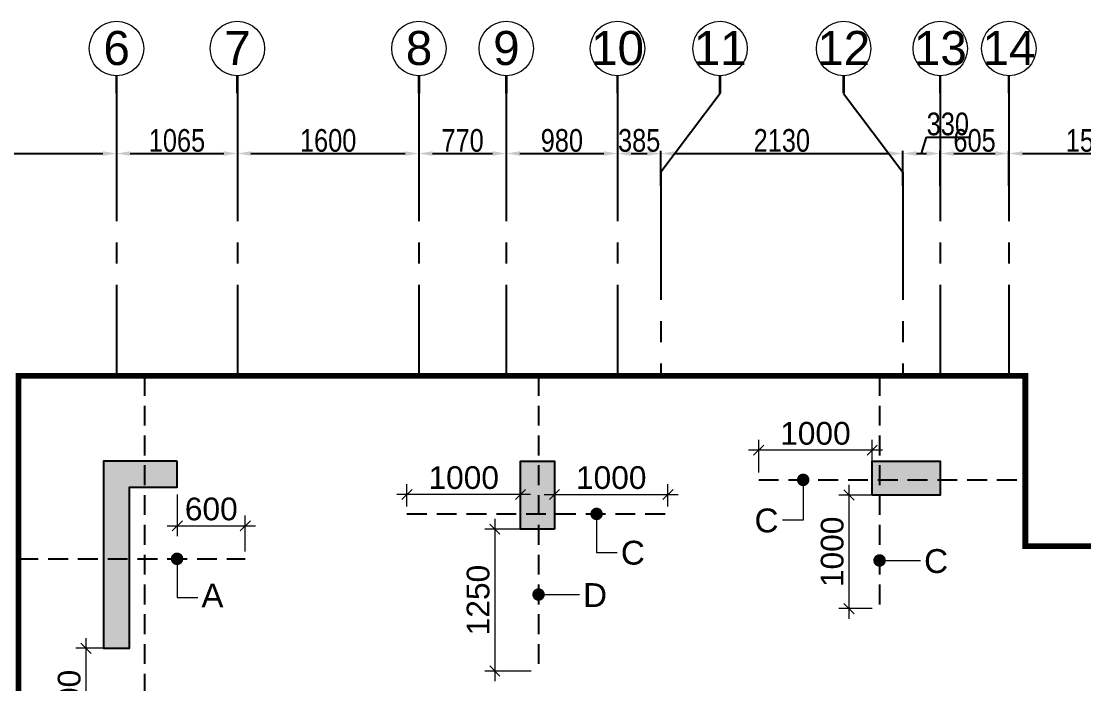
# Model space of a CAD drawing. Header units: millimetres. Extents: x 1123469 to 1752051, y -126924 to 196924.
# Drawn here: x 1473829 to 1483194, y 156202 to 162039 of the extents above; entities that cross this region are included whole.
import ezdxf
from ezdxf.enums import TextEntityAlignment as Align

# ---------------------------------------------------------------- set-up
doc = ezdxf.new("R2010")
doc.units = ezdxf.units.MM
doc.header["$LTSCALE"] = 500
doc.header["$MEASUREMENT"] = 0
doc.header["$PDMODE"] = 34
for name, pattern in [('CONTINOUS', [0]), ('HIDDEN', [0.375, 0.25, -0.125]), ('Site$0$CENTER2', [1.125, 0.75, -0.125, 0.125, -0.125])]:
    doc.linetypes.add(name, pattern=pattern)
doc.layers.get('Defpoints').update_dxf_attribs({"lineweight": 0})
for name, color, linetype, lineweight in [('ARWO', 1, 'Continuous', 18), ('CUT OUT', 1, 'Continuous', 13), ('FOOTING', 1, 'Continuous', 15), ('GRID NO.', 7, 'Continuous', 20), ('TOWER COL HATCH', 253, 'Continuous', 20)]:
    doc.layers.add(name, color=color, linetype=linetype, lineweight=lineweight)
for name, color, linetype in [('COL. DIM', 3, 'Continuous'), ('GRID', 7, 'Continuous'), ('GRID DIM', 7, 'Continuous'), ('reinf.', 4, 'Continuous'), ('TEXT 1', 1, 'Continuous'), ('TOWER AREA COLUMN.', 6, 'Continuous')]:
    doc.layers.add(name, color=color, linetype=linetype)
doc.styles.add('3mm', font='arial.ttf')
doc.styles.add('D50', font='arial.ttf', dxfattribs={"width": 0.8})
doc.dimstyles.new('INNER DIM', dxfattribs={"dimtxt": 200, "dimasz": 120, "dimexe": 25, "dimexo": 25, "dimgap": 12, "dimtad": 1, "dimdec": 0, "dimrnd": 5, "dimzin": 0, "dimdsep": 46, "dimtxsty": 'D50', "dimcen": 0.09, "dimdle": 25, "dimclrt": 6, "dimadec": 0, "dimazin": 0, "dimtfac": 1, "dimtdec": 0, "dimtofl": 0, "dimtmove": 1, "dimatfit": 3, "dimfxl": 75, "dimtolj": 1, "dimtzin": 0, "dimarcsym": 0})
doc.dimstyles.new('PARAMVEER', dxfattribs={"dimtxt": 200, "dimasz": 100, "dimexe": 0, "dimexo": 25, "dimgap": 10, "dimtad": 1, "dimdec": 0, "dimrnd": 5, "dimzin": 0, "dimdsep": 46, "dimtxsty": '3mm', "dimblk": 'OBLIQUE', "dimcen": 0.09, "dimdle": 75, "dimclrd": 1, "dimclre": 1, "dimclrt": 3, "dimadec": 0, "dimazin": 0, "dimtfac": 1, "dimtdec": 0, "dimtmove": 1, "dimatfit": 3, "dimfxl": 100, "dimtolj": 1, "dimtzin": 0, "dimlwd": 18, "dimlwe": 5, "dimarcsym": 0})
doc.dimstyles.new('PARAMVEER BEAM', dxfattribs={"dimtxt": 200, "dimasz": 100, "dimexe": 0, "dimexo": 0, "dimgap": 10, "dimtad": 1, "dimdec": 0, "dimzin": 0, "dimdsep": 46, "dimtxsty": '3mm', "dimblk": 'ARCHTICK', "dimcen": 0.09, "dimdle": 75, "dimclrd": 1, "dimclre": 1, "dimclrt": 3, "dimadec": 0, "dimazin": 0, "dimtfac": 1, "dimtdec": 0, "dimtmove": 1, "dimatfit": 3, "dimfxl": 100, "dimtolj": 1, "dimtzin": 0, "dimlwd": 18, "dimlwe": 5, "dimarcsym": 0})

# ---------------------------------------------------------------- blocks, each defined once
blk = doc.blocks.new('3tgra')
at = {"layer": 'TOWER COL HATCH'}
h = blk.add_hatch(color=253, dxfattribs=at)
h.dxf.hatch_style = 1
h.paths.add_polyline_path([(1377380.6, 95141.6), (1376730.6, 95141.6), (1376730.6, 93491.6), (1376960.6, 93491.6), (1376960.6, 94911.6), (1377380.6, 94911.6)])
h = blk.add_hatch(color=253, dxfattribs=at)
h.dxf.hatch_style = 1
h.paths.add_polyline_path([(1380705.6, 94541.6), (1380405.6, 94541.6), (1380405.6, 95141.6), (1380705.6, 95141.6)])
h = blk.add_hatch(color=253, dxfattribs=at)
h.dxf.hatch_style = 1
h.paths.add_polyline_path([(1383505.6, 94841.6), (1383505.6, 95141.6), (1384105.6, 95141.6), (1384105.6, 94841.6)])
at = {"layer": 'TOWER AREA COLUMN.', "color": 4}
blk.add_lwpolyline([(1377380.6, 95141.6), (1376730.6, 95141.6), (1376730.6, 93491.6), (1376960.6, 93491.6), (1376960.6, 94911.6), (1377380.6, 94911.6), (1377380.6, 95141.6)], dxfattribs=at)
for points in [[(1380705.6, 94541.6), (1380405.6, 94541.6), (1380405.6, 95141.6), (1380705.6, 95141.6)], [(1383505.6, 94841.6), (1383505.6, 95141.6), (1384105.6, 95141.6), (1384105.6, 94841.6)]]:
    blk.add_lwpolyline(points, close=True, dxfattribs=at)
blk = doc.blocks.new('_Oblique')
at = {"color": 0, "linetype": 'ByBlock', "lineweight": -2}
blk.add_line((-0.5, -0.5), (0.5, 0.5), dxfattribs=at)
blk = doc.blocks.new('*D157')
at = {"layer": 'COL. DIM', "color": 1, "linetype": 'CONTINOUS', "lineweight": 5, "ltscale": 10, "transparency": 16777216}
for p, q in [((1475204.2, 157869.1), (1475204.2, 157503.4)), ((1475804.2, 157367.5), (1475804.2, 157683.4))]:
    blk.add_line(p, q, dxfattribs=at)
at = {"layer": 'COL. DIM', "color": 1, "lineweight": 18, "ltscale": 10, "transparency": 16777216}
blk.add_line((1475114.2, 157593.4), (1475894.2, 157593.4), dxfattribs=at)
at = {"layer": 'Defpoints', "color": 0, "ltscale": 10, "transparency": 16777216}
for p in [(1475204.2, 157934.1), (1475804.2, 157593.4), (1475804.2, 157302.5)]:
    blk.add_point(p, dxfattribs=at)
at = {"layer": 'COL. DIM', "color": 1, "lineweight": 18, "ltscale": 10, "transparency": 16777216, "xscale": 90, "yscale": 90, "zscale": 90, "rotation": 180}
blk.add_blockref('_Oblique', (1475204.2, 157593.4), dxfattribs=at)
at = {"layer": 'COL. DIM', "color": 1, "lineweight": 18, "ltscale": 10, "transparency": 16777216, "xscale": 90, "yscale": 90, "zscale": 90}
blk.add_blockref('_Oblique', (1475804.2, 157593.4), dxfattribs=at)
at = {"layer": 'COL. DIM', "color": 3, "ltscale": 10, "transparency": 16777216, "insert": (1475504.2, 157740.5), "char_height": 200, "attachment_point": 5, "style": '3mm'}
blk.add_mtext('\\A1;600', dxfattribs=at)
blk = doc.blocks.new('*D158')
at = {"layer": 'COL. DIM', "color": 1, "lineweight": 18, "ltscale": 10, "transparency": 16777216}
blk.add_line((1474399.6, 156604.1), (1474399.6, 155424.1), dxfattribs=at)
at = {"layer": 'COL. DIM', "color": 1, "linetype": 'CONTINOUS', "lineweight": 5, "ltscale": 10, "transparency": 16777216}
for p, q in [((1474719.2, 156514.1), (1474309.6, 156514.1)), ((1474849.7, 155514.1), (1474309.6, 155514.1))]:
    blk.add_line(p, q, dxfattribs=at)
at = {"layer": 'Defpoints', "color": 0, "ltscale": 10, "transparency": 16777216}
for p in [(1474784.2, 156514.1), (1474399.6, 155514.1), (1474914.7, 155514.1)]:
    blk.add_point(p, dxfattribs=at)
at = {"layer": 'COL. DIM', "color": 1, "lineweight": 18, "ltscale": 10, "transparency": 16777216, "xscale": 90, "yscale": 90, "zscale": 90}
for p, rotation in [((1474399.6, 156514.1), 90), ((1474399.6, 155514.1), 270)]:
    blk.add_blockref('_Oblique', p, dxfattribs=dict(at, rotation=rotation))
at = {"layer": 'COL. DIM', "color": 3, "ltscale": 10, "transparency": 16777216, "insert": (1474252.5, 156014.1), "char_height": 200, "attachment_point": 5, "rotation": 90, "style": '3mm'}
blk.add_mtext('\\A1;1000', dxfattribs=at)
blk = doc.blocks.new('_ArchTick')
at = {"color": 0, "linetype": 'ByBlock', "const_width": 0.15}
blk.add_lwpolyline([(-0.5, -0.5), (0.5, 0.5)], dxfattribs=at)
blk = doc.blocks.new('*D148')
at = {"layer": 'COL. DIM', "color": 1, "linetype": 'CONTINOUS', "lineweight": 5, "ltscale": 10, "transparency": 16777216}
for p, q in [((1478529.2, 157763.2), (1478529.2, 157959.8)), ((1479529.2, 157763.2), (1479529.2, 157959.8))]:
    blk.add_line(p, q, dxfattribs=at)
at = {"layer": 'COL. DIM', "color": 1, "lineweight": 18, "ltscale": 10, "transparency": 16777216}
blk.add_line((1478439.2, 157869.8), (1479619.2, 157869.8), dxfattribs=at)
at = {"layer": 'Defpoints', "color": 0, "ltscale": 10, "transparency": 16777216}
for p in [(1479529.2, 157869.8), (1478529.2, 157698.2), (1479529.2, 157698.2)]:
    blk.add_point(p, dxfattribs=at)
at = {"layer": 'COL. DIM', "color": 1, "lineweight": 18, "ltscale": 10, "transparency": 16777216, "xscale": 90, "yscale": 90, "zscale": 90, "rotation": 180}
blk.add_blockref('_Oblique', (1478529.2, 157869.8), dxfattribs=at)
at = {"layer": 'COL. DIM', "color": 1, "lineweight": 18, "ltscale": 10, "transparency": 16777216, "xscale": 90, "yscale": 90, "zscale": 90}
blk.add_blockref('_Oblique', (1479529.2, 157869.8), dxfattribs=at)
at = {"layer": 'COL. DIM', "color": 3, "ltscale": 10, "transparency": 16777216, "insert": (1479029.2, 158016.9), "char_height": 200, "attachment_point": 5, "style": '3mm'}
blk.add_mtext('\\A1;1000', dxfattribs=at)
blk = doc.blocks.new('*D149')
at = {"layer": 'COL. DIM', "color": 1, "lineweight": 18, "ltscale": 10, "transparency": 16777216}
blk.add_line((1478003.9, 157654.1), (1478003.9, 156224.1), dxfattribs=at)
at = {"layer": 'COL. DIM', "color": 1, "linetype": 'CONTINOUS', "lineweight": 5, "ltscale": 10, "transparency": 16777216}
for p, q in [((1478323.6, 157564.1), (1477913.9, 157564.1)), ((1478323.6, 156314.1), (1477913.9, 156314.1))]:
    blk.add_line(p, q, dxfattribs=at)
at = {"layer": 'Defpoints', "color": 0, "ltscale": 10, "transparency": 16777216}
for p in [(1478388.6, 157564.1), (1478003.9, 156314.1), (1478388.6, 156314.1)]:
    blk.add_point(p, dxfattribs=at)
at = {"layer": 'COL. DIM', "color": 1, "lineweight": 18, "ltscale": 10, "transparency": 16777216, "xscale": 90, "yscale": 90, "zscale": 90}
for p, rotation in [((1478003.9, 157564.1), 90), ((1478003.9, 156314.1), 270)]:
    blk.add_blockref('_Oblique', p, dxfattribs=dict(at, rotation=rotation))
at = {"layer": 'COL. DIM', "color": 3, "ltscale": 10, "transparency": 16777216, "insert": (1477856.8, 156939.1), "char_height": 200, "attachment_point": 5, "rotation": 90, "style": '3mm'}
blk.add_mtext('\\A1;1250', dxfattribs=at)
blk = doc.blocks.new('*D150')
at = {"layer": 'COL. DIM', "color": 1, "linetype": 'CONTINOUS', "lineweight": 5, "ltscale": 10, "transparency": 16777216}
for p, q in [((1477229.2, 157763.2), (1477229.2, 157959.8)), ((1478229.2, 157763.2), (1478229.2, 157959.8))]:
    blk.add_line(p, q, dxfattribs=at)
at = {"layer": 'COL. DIM', "color": 1, "lineweight": 18, "ltscale": 10, "transparency": 16777216}
blk.add_line((1478319.2, 157869.8), (1477139.2, 157869.8), dxfattribs=at)
at = {"layer": 'Defpoints', "color": 0, "ltscale": 10, "transparency": 16777216}
for p in [(1477229.2, 157869.8), (1477229.2, 157698.2), (1478229.2, 157698.2)]:
    blk.add_point(p, dxfattribs=at)
at = {"layer": 'COL. DIM', "color": 1, "lineweight": 18, "ltscale": 10, "transparency": 16777216, "xscale": 90, "yscale": 90, "zscale": 90, "rotation": 180}
blk.add_blockref('_Oblique', (1477229.2, 157869.8), dxfattribs=at)
at = {"layer": 'COL. DIM', "color": 1, "lineweight": 18, "ltscale": 10, "transparency": 16777216, "xscale": 90, "yscale": 90, "zscale": 90}
blk.add_blockref('_Oblique', (1478229.2, 157869.8), dxfattribs=at)
at = {"layer": 'COL. DIM', "color": 3, "ltscale": 10, "transparency": 16777216, "insert": (1477729.2, 158016.9), "char_height": 200, "attachment_point": 5, "style": '3mm'}
blk.add_mtext('\\A1;1000', dxfattribs=at)
blk = doc.blocks.new('*D154')
at = {"layer": 'COL. DIM', "color": 1, "lineweight": 18, "ltscale": 10, "transparency": 16777216}
blk.add_line((1481124.8, 157954.1), (1481124.8, 156774.1), dxfattribs=at)
at = {"layer": 'COL. DIM', "color": 1, "linetype": 'CONTINOUS', "lineweight": 5, "ltscale": 10, "transparency": 16777216}
for p, q in [((1481329.6, 157864.1), (1481034.8, 157864.1)), ((1481329.6, 156864.1), (1481034.8, 156864.1))]:
    blk.add_line(p, q, dxfattribs=at)
at = {"layer": 'Defpoints', "color": 0, "ltscale": 10, "transparency": 16777216}
for p in [(1481394.6, 157864.1), (1481124.8, 156864.1), (1481394.6, 156864.1)]:
    blk.add_point(p, dxfattribs=at)
at = {"layer": 'COL. DIM', "color": 1, "lineweight": 18, "ltscale": 10, "transparency": 16777216, "xscale": 90, "yscale": 90, "zscale": 90}
for p, rotation in [((1481124.8, 157864.1), 90), ((1481124.8, 156864.1), 270)]:
    blk.add_blockref('_Oblique', p, dxfattribs=dict(at, rotation=rotation))
at = {"layer": 'COL. DIM', "color": 3, "ltscale": 10, "transparency": 16777216, "insert": (1480977.7, 157364.1), "char_height": 200, "attachment_point": 5, "rotation": 90, "style": '3mm'}
blk.add_mtext('\\A1;1000', dxfattribs=at)
blk = doc.blocks.new('*D155')
at = {"layer": 'COL. DIM', "color": 1, "linetype": 'CONTINOUS', "lineweight": 5, "ltscale": 10, "transparency": 16777216}
for p, q in [((1480329.2, 158063.2), (1480329.2, 158349.8)), ((1481329.2, 158063.2), (1481329.2, 158349.8))]:
    blk.add_line(p, q, dxfattribs=at)
at = {"layer": 'COL. DIM', "color": 1, "lineweight": 18, "ltscale": 10, "transparency": 16777216}
blk.add_line((1481419.2, 158259.8), (1480239.2, 158259.8), dxfattribs=at)
at = {"layer": 'Defpoints', "color": 0, "ltscale": 10, "transparency": 16777216}
for p in [(1480329.2, 158259.8), (1480329.2, 157998.2), (1481329.2, 157998.2)]:
    blk.add_point(p, dxfattribs=at)
at = {"layer": 'COL. DIM', "color": 1, "lineweight": 18, "ltscale": 10, "transparency": 16777216, "xscale": 90, "yscale": 90, "zscale": 90, "rotation": 180}
blk.add_blockref('_Oblique', (1480329.2, 158259.8), dxfattribs=at)
at = {"layer": 'COL. DIM', "color": 1, "lineweight": 18, "ltscale": 10, "transparency": 16777216, "xscale": 90, "yscale": 90, "zscale": 90}
blk.add_blockref('_Oblique', (1481329.2, 158259.8), dxfattribs=at)
at = {"layer": 'COL. DIM', "color": 3, "ltscale": 10, "transparency": 16777216, "insert": (1480829.2, 158406.9), "char_height": 200, "attachment_point": 5, "style": '3mm'}
blk.add_mtext('\\A1;1000', dxfattribs=at)
blk = doc.blocks.new('GRID MARK')
at = {"layer": 'GRID NO.', "const_width": 50}
blk.add_lwpolyline([(0, -541), (0, -891)], dxfattribs=at)
at = {"layer": 'GRID NO.'}
blk.add_circle((0, 0), 541, dxfattribs=at)
at = {"layer": 'GRID NO.', "style": 'D50', "width": 0.8}
blk.add_attdef('Y1', text='', height=500, dxfattribs=at).set_placement((-33, -267), align=Align.CENTER)
blk = doc.blocks.new('*D191')
at = {"layer": 'Defpoints', "color": 0, "linetype": 'Continuous', "transparency": 16777216}
for p in [(1472234.2, 161191), (1474669.2, 161191), (1474669.2, 160873.7)]:
    blk.add_point(p, dxfattribs=at)
at = {"layer": 'GRID DIM', "color": 0, "linetype": 'Continuous', "lineweight": -2, "transparency": 16777216}
for p, q in [((1472234.2, 161166), (1472234.2, 160848.7)), ((1474669.2, 161166), (1474669.2, 160848.7))]:
    blk.add_line(p, q, dxfattribs=at)
at = {"layer": 'GRID DIM', "linetype": 'Continuous', "lineweight": -2, "transparency": 16777216}
blk.add_line((1472354.2, 160873.7), (1474549.2, 160873.7), dxfattribs=at)
at = {"layer": 'GRID DIM', "linetype": 'Continuous', "transparency": 16777216}
for points in [[(1472354.2, 160893.7), (1472354.2, 160853.7), (1472234.2, 160873.7)], [(1474549.2, 160893.7), (1474549.2, 160853.7), (1474669.2, 160873.7)]]:
    blk.add_solid(points, dxfattribs=at)
at = {"layer": 'GRID DIM', "linetype": 'Continuous', "transparency": 16777216, "insert": (1473451.7, 160987.9), "char_height": 200, "attachment_point": 5, "style": 'D50'}
blk.add_mtext('\\A1;2435', dxfattribs=at)
blk = doc.blocks.new('*D192')
at = {"layer": 'Defpoints', "color": 0, "linetype": 'Continuous', "transparency": 16777216}
for p in [(1474669.2, 161191), (1475734.2, 161191), (1475734.2, 160873.7)]:
    blk.add_point(p, dxfattribs=at)
at = {"layer": 'GRID DIM', "color": 0, "linetype": 'Continuous', "lineweight": -2, "transparency": 16777216}
for p, q in [((1474669.2, 161166), (1474669.2, 160848.7)), ((1475734.2, 161166), (1475734.2, 160848.7))]:
    blk.add_line(p, q, dxfattribs=at)
at = {"layer": 'GRID DIM', "linetype": 'Continuous', "lineweight": -2, "transparency": 16777216}
blk.add_line((1474789.2, 160873.7), (1475614.2, 160873.7), dxfattribs=at)
at = {"layer": 'GRID DIM', "linetype": 'Continuous', "transparency": 16777216}
for points in [[(1474789.2, 160893.7), (1474789.2, 160853.7), (1474669.2, 160873.7)], [(1475614.2, 160893.7), (1475614.2, 160853.7), (1475734.2, 160873.7)]]:
    blk.add_solid(points, dxfattribs=at)
at = {"layer": 'GRID DIM', "linetype": 'Continuous', "transparency": 16777216, "insert": (1475201.7, 160987.8), "char_height": 200, "attachment_point": 5, "style": 'D50'}
blk.add_mtext('\\A1;1065', dxfattribs=at)
blk = doc.blocks.new('*D193')
at = {"layer": 'Defpoints', "color": 0, "linetype": 'Continuous', "transparency": 16777216}
for p in [(1475734.2, 161191), (1477334.2, 161114.9), (1477334.2, 160873.7)]:
    blk.add_point(p, dxfattribs=at)
at = {"layer": 'GRID DIM', "color": 0, "linetype": 'Continuous', "lineweight": -2, "transparency": 16777216}
for p, q in [((1475734.2, 161166), (1475734.2, 160848.7)), ((1477334.2, 161089.9), (1477334.2, 160848.7))]:
    blk.add_line(p, q, dxfattribs=at)
at = {"layer": 'GRID DIM', "linetype": 'Continuous', "lineweight": -2, "transparency": 16777216}
blk.add_line((1475854.2, 160873.7), (1477214.2, 160873.7), dxfattribs=at)
at = {"layer": 'GRID DIM', "linetype": 'Continuous', "transparency": 16777216}
for points in [[(1475854.2, 160893.7), (1475854.2, 160853.7), (1475734.2, 160873.7)], [(1477214.2, 160893.7), (1477214.2, 160853.7), (1477334.2, 160873.7)]]:
    blk.add_solid(points, dxfattribs=at)
at = {"layer": 'GRID DIM', "linetype": 'Continuous', "transparency": 16777216, "insert": (1476534.2, 160987.8), "char_height": 200, "attachment_point": 5, "style": 'D50'}
blk.add_mtext('\\A1;1600', dxfattribs=at)
blk = doc.blocks.new('*D194')
at = {"layer": 'Defpoints', "color": 0, "linetype": 'Continuous', "transparency": 16777216}
for p in [(1477334.2, 161114.9), (1478104.2, 161114.9), (1478104.2, 160873.7)]:
    blk.add_point(p, dxfattribs=at)
at = {"layer": 'GRID DIM', "color": 0, "linetype": 'Continuous', "lineweight": -2, "transparency": 16777216}
for p, q in [((1477334.2, 161089.9), (1477334.2, 160848.7)), ((1478104.2, 161089.9), (1478104.2, 160848.7))]:
    blk.add_line(p, q, dxfattribs=at)
at = {"layer": 'GRID DIM', "linetype": 'Continuous', "lineweight": -2, "transparency": 16777216}
blk.add_line((1477454.2, 160873.7), (1477984.2, 160873.7), dxfattribs=at)
at = {"layer": 'GRID DIM', "linetype": 'Continuous', "transparency": 16777216}
for points in [[(1477454.2, 160893.7), (1477454.2, 160853.7), (1477334.2, 160873.7)], [(1477984.2, 160893.7), (1477984.2, 160853.7), (1478104.2, 160873.7)]]:
    blk.add_solid(points, dxfattribs=at)
at = {"layer": 'GRID DIM', "linetype": 'Continuous', "transparency": 16777216, "insert": (1477719.2, 160987.8), "char_height": 200, "attachment_point": 5, "style": 'D50'}
blk.add_mtext('\\A1;770', dxfattribs=at)
blk = doc.blocks.new('*D195')
at = {"layer": 'Defpoints', "color": 0, "linetype": 'Continuous', "transparency": 16777216}
for p in [(1479084.2, 161197.1), (1478104.2, 161114.9), (1479084.2, 160873.7)]:
    blk.add_point(p, dxfattribs=at)
at = {"layer": 'GRID DIM', "color": 0, "linetype": 'Continuous', "lineweight": -2, "transparency": 16777216}
for p, q in [((1479084.2, 161172.1), (1479084.2, 160848.7)), ((1478104.2, 161089.9), (1478104.2, 160848.7))]:
    blk.add_line(p, q, dxfattribs=at)
at = {"layer": 'GRID DIM', "linetype": 'Continuous', "lineweight": -2, "transparency": 16777216}
blk.add_line((1478224.2, 160873.7), (1478964.2, 160873.7), dxfattribs=at)
at = {"layer": 'GRID DIM', "linetype": 'Continuous', "transparency": 16777216}
for points in [[(1478224.2, 160893.7), (1478224.2, 160853.7), (1478104.2, 160873.7)], [(1478964.2, 160893.7), (1478964.2, 160853.7), (1479084.2, 160873.7)]]:
    blk.add_solid(points, dxfattribs=at)
at = {"layer": 'GRID DIM', "linetype": 'Continuous', "transparency": 16777216, "insert": (1478594.2, 160987.8), "char_height": 200, "attachment_point": 5, "style": 'D50'}
blk.add_mtext('\\A1;980', dxfattribs=at)
blk = doc.blocks.new('*D196')
at = {"layer": 'Defpoints', "color": 0, "linetype": 'Continuous', "transparency": 16777216}
for p in [(1479084.2, 161197.1), (1479466.7, 160873.7), (1479466.7, 160562.8)]:
    blk.add_point(p, dxfattribs=at)
at = {"layer": 'GRID DIM', "color": 0, "linetype": 'Continuous', "lineweight": -2, "transparency": 16777216}
for p, q in [((1479084.2, 161172.1), (1479084.2, 160848.7)), ((1479466.7, 160587.8), (1479466.7, 160898.7))]:
    blk.add_line(p, q, dxfattribs=at)
at = {"layer": 'GRID DIM', "linetype": 'Continuous', "lineweight": -2, "transparency": 16777216}
blk.add_line((1479204.2, 160873.7), (1479346.7, 160873.7), dxfattribs=at)
at = {"layer": 'GRID DIM', "linetype": 'Continuous', "transparency": 16777216}
for points in [[(1479204.2, 160893.7), (1479204.2, 160853.7), (1479084.2, 160873.7)], [(1479346.7, 160893.7), (1479346.7, 160853.7), (1479466.7, 160873.7)]]:
    blk.add_solid(points, dxfattribs=at)
at = {"layer": 'GRID DIM', "linetype": 'Continuous', "transparency": 16777216, "insert": (1479275.5, 160987.9), "char_height": 200, "attachment_point": 5, "style": 'D50'}
blk.add_mtext('\\A1;385', dxfattribs=at)
blk = doc.blocks.new('*D197')
at = {"layer": 'Defpoints', "color": 0, "linetype": 'Continuous', "transparency": 16777216}
for p in [(1481599.2, 160873.7), (1479466.7, 160562.8), (1481599.2, 160562.8)]:
    blk.add_point(p, dxfattribs=at)
at = {"layer": 'GRID DIM', "color": 0, "linetype": 'Continuous', "lineweight": -2, "transparency": 16777216}
for p, q in [((1479466.7, 160587.8), (1479466.7, 160898.7)), ((1481599.2, 160587.8), (1481599.2, 160898.7))]:
    blk.add_line(p, q, dxfattribs=at)
at = {"layer": 'GRID DIM', "linetype": 'Continuous', "lineweight": -2, "transparency": 16777216}
blk.add_line((1479586.7, 160873.7), (1481479.2, 160873.7), dxfattribs=at)
at = {"layer": 'GRID DIM', "linetype": 'Continuous', "transparency": 16777216}
for points in [[(1479586.7, 160893.7), (1479586.7, 160853.7), (1479466.7, 160873.7)], [(1481479.2, 160893.7), (1481479.2, 160853.7), (1481599.2, 160873.7)]]:
    blk.add_solid(points, dxfattribs=at)
at = {"layer": 'GRID DIM', "linetype": 'Continuous', "transparency": 16777216, "insert": (1480533, 160987.9), "char_height": 200, "attachment_point": 5, "style": 'D50'}
blk.add_mtext('\\A1;2130', dxfattribs=at)
blk = doc.blocks.new('*D198')
at = {"layer": 'Defpoints', "color": 0, "linetype": 'Continuous', "transparency": 16777216}
for p in [(1481929.2, 160873.7), (1481599.2, 160562.8), (1481929.2, 160562.8)]:
    blk.add_point(p, dxfattribs=at)
at = {"layer": 'GRID DIM', "linetype": 'Continuous', "lineweight": -2, "transparency": 16777216}
for p, q in [((1481764.2, 160873.7), (1481807.8, 161018.9)), ((1481807.8, 161018.9), (1482184.6, 161018.9)), ((1481719.2, 160873.7), (1481809.2, 160873.7))]:
    blk.add_line(p, q, dxfattribs=at)
at = {"layer": 'GRID DIM', "color": 0, "linetype": 'Continuous', "lineweight": -2, "transparency": 16777216}
for p, q in [((1481599.2, 160587.8), (1481599.2, 160898.7)), ((1481929.2, 160587.8), (1481929.2, 160898.7))]:
    blk.add_line(p, q, dxfattribs=at)
at = {"layer": 'GRID DIM', "linetype": 'Continuous', "transparency": 16777216}
for points in [[(1481719.2, 160893.7), (1481719.2, 160853.7), (1481599.2, 160873.7)], [(1481809.2, 160893.7), (1481809.2, 160853.7), (1481929.2, 160873.7)]]:
    blk.add_solid(points, dxfattribs=at)
at = {"layer": 'GRID DIM', "linetype": 'Continuous', "transparency": 16777216, "insert": (1481996.2, 161133.1), "char_height": 200, "attachment_point": 5, "style": 'D50'}
blk.add_mtext('\\A1;330', dxfattribs=at)
blk = doc.blocks.new('*D199')
at = {"layer": 'Defpoints', "color": 0, "linetype": 'Continuous', "transparency": 16777216}
for p in [(1482534.2, 160873.7), (1481929.2, 160562.8), (1482534.2, 160562.8)]:
    blk.add_point(p, dxfattribs=at)
at = {"layer": 'GRID DIM', "color": 0, "linetype": 'Continuous', "lineweight": -2, "transparency": 16777216}
for p, q in [((1481929.2, 160587.8), (1481929.2, 160898.7)), ((1482534.2, 160587.8), (1482534.2, 160898.7))]:
    blk.add_line(p, q, dxfattribs=at)
at = {"layer": 'GRID DIM', "linetype": 'Continuous', "lineweight": -2, "transparency": 16777216}
blk.add_line((1482049.2, 160873.7), (1482414.2, 160873.7), dxfattribs=at)
at = {"layer": 'GRID DIM', "linetype": 'Continuous', "transparency": 16777216}
for points in [[(1482049.2, 160893.7), (1482049.2, 160853.7), (1481929.2, 160873.7)], [(1482414.2, 160893.7), (1482414.2, 160853.7), (1482534.2, 160873.7)]]:
    blk.add_solid(points, dxfattribs=at)
at = {"layer": 'GRID DIM', "linetype": 'Continuous', "transparency": 16777216, "insert": (1482231.7, 160987.8), "char_height": 200, "attachment_point": 5, "style": 'D50'}
blk.add_mtext('\\A1;605', dxfattribs=at)
blk = doc.blocks.new('*D200')
at = {"layer": 'Defpoints', "color": 0, "linetype": 'Continuous', "transparency": 16777216}
for p in [(1484034.2, 160873.7), (1484034.2, 160635.7), (1482534.2, 160562.8)]:
    blk.add_point(p, dxfattribs=at)
at = {"layer": 'GRID DIM', "color": 0, "linetype": 'Continuous', "lineweight": -2, "transparency": 16777216}
for p, q in [((1482534.2, 160587.8), (1482534.2, 160898.7)), ((1484034.2, 160660.7), (1484034.2, 160898.7))]:
    blk.add_line(p, q, dxfattribs=at)
at = {"layer": 'GRID DIM', "linetype": 'Continuous', "lineweight": -2, "transparency": 16777216}
blk.add_line((1482654.2, 160873.7), (1483914.2, 160873.7), dxfattribs=at)
at = {"layer": 'GRID DIM', "linetype": 'Continuous', "transparency": 16777216}
for points in [[(1482654.2, 160893.7), (1482654.2, 160853.7), (1482534.2, 160873.7)], [(1483914.2, 160893.7), (1483914.2, 160853.7), (1484034.2, 160873.7)]]:
    blk.add_solid(points, dxfattribs=at)
at = {"layer": 'GRID DIM', "linetype": 'Continuous', "transparency": 16777216, "insert": (1483284.2, 160987.8), "char_height": 200, "attachment_point": 5, "style": 'D50'}
blk.add_mtext('\\A1;1500', dxfattribs=at)

msp = doc.modelspace()

# ---------------------------------------------------------------- linework, layer by layer
at = {"layer": 'FOOTING', "color": 3, "ltscale": 10, "const_width": 50}
msp.add_lwpolyline([(1514784.2, 139394.2), (1488604.2, 139394.2), (1488604.2, 126979.3), (1480049.2, 126979.3), (1480049.2, 126464.3), (1471269.2, 126464.3), (1471269.2, 126979.3), (1462714.2, 126979.3), (1462714.2, 148629.4), (1473804.2, 148629.4), (1473804.2, 158914.1), (1482679.2, 158914.1), (1482679.2, 157414.1), (1486629.2, 157414.1), (1486629.2, 156599.2), (1488324.2, 156599.2), (1488324.2, 155194.2), (1515064.2, 155194.2)], dxfattribs=at)
at = {"layer": 'GRID', "color": 16, "linetype": 'Site$0$CENTER2', "ltscale": 3}
for points in [[(1474669.2, 161403.6), (1474669.2, 158914.1)], [(1475734.2, 161403.6), (1475734.2, 158914.1)], [(1477334.2, 161403.6), (1477334.2, 158914.1)], [(1478104.2, 161403.6), (1478104.2, 158914.1)], [(1479084.2, 161403.6), (1479084.2, 158914.1)], [(1479988.5, 161403.6), (1479466.7, 160710.3), (1479466.7, 158914.1)], [(1481077.5, 161403.6), (1481599.2, 160710.3), (1481599.2, 158914.1)], [(1481929.2, 161403.6), (1481929.2, 158914.1)], [(1482534.2, 161403.6), (1482534.2, 158914.1)]]:
    msp.add_lwpolyline(points, dxfattribs=at)
at = {"layer": 'reinf.', "color": 4, "linetype": 'HIDDEN', "ltscale": 1.4}
for p, q in [((1474914.7, 158914.1), (1474914.7, 155514.1)), ((1478388.6, 158914.1), (1478388.6, 156314.1)), ((1481394.6, 158914.1), (1481394.6, 156864.1)), ((1480329.2, 157998.2), (1482679.2, 157998.2)), ((1477229.2, 157698.2), (1479529.2, 157698.2)), ((1473804.2, 157302.5), (1475804.2, 157302.5))]:
    msp.add_line(p, q, dxfattribs=at)

# ---------------------------------------------------------------- block references
at = {"layer": 'CUT OUT', "color": 4}
msp.add_blockref('3tgra', (97823.6, 63022.5), dxfattribs=at)
at = {"layer": 'GRID NO.'}
ref = msp.add_blockref('GRID MARK', (1474669.2, 161798.9), dxfattribs=dict(at, xscale=0.4435200000032785, yscale=0.4435200000032785, zscale=0.4435200000032785))
ref.add_attrib('Y1', '6', dxfattribs={"height": 300, "style": 'D50'}).set_placement((1474670.3, 161653.4), align=Align.CENTER)
ref = msp.add_blockref('GRID MARK', (1475734.2, 161798.9), dxfattribs=dict(at, xscale=0.4435200000032785, yscale=0.4435200000032785, zscale=0.4435200000032785))
ref.add_attrib('Y1', '7', dxfattribs={"height": 300, "style": 'D50'}).set_placement((1475735.3, 161653.4), align=Align.CENTER)
ref = msp.add_blockref('GRID MARK', (1477334.2, 161798.9), dxfattribs=dict(at, xscale=0.4435200000032785, yscale=0.4435200000032785, zscale=0.4435200000032785))
ref.add_attrib('Y1', '8', dxfattribs={"height": 300, "style": 'D50'}).set_placement((1477335.3, 161653.4), align=Align.CENTER)
ref = msp.add_blockref('GRID MARK', (1478104.2, 161798.9), dxfattribs=dict(at, xscale=0.4435200000032785, yscale=0.4435200000032785, zscale=0.4435200000032785))
ref.add_attrib('Y1', '9', dxfattribs={"height": 300, "style": 'D50'}).set_placement((1478105.3, 161653.4), align=Align.CENTER)
ref = msp.add_blockref('GRID MARK', (1479084.2, 161798.9), dxfattribs=dict(at, xscale=0.4435200000032785, yscale=0.4435200000032785, zscale=0.4435200000032785))
ref.add_attrib('Y1', '10', dxfattribs={"height": 300, "style": 'D50'}).set_placement((1479085.3, 161653.4), align=Align.CENTER)
ref = msp.add_blockref('GRID MARK', (1479988.5, 161798.9), dxfattribs=dict(at, xscale=0.4435200000032785, yscale=0.4435200000032785, zscale=0.4435200000032785))
ref.add_attrib('Y1', '11', dxfattribs={"height": 300, "style": 'D50'}).set_placement((1479989.5, 161653.4), align=Align.CENTER)
ref = msp.add_blockref('GRID MARK', (1481077.5, 161798.9), dxfattribs=dict(at, xscale=0.4435200000032785, yscale=0.4435200000032785, zscale=0.4435200000032785))
ref.add_attrib('Y1', '12', dxfattribs={"height": 300, "style": 'D50'}).set_placement((1481078.6, 161653.4), align=Align.CENTER)
ref = msp.add_blockref('GRID MARK', (1481929.2, 161798.9), dxfattribs=dict(at, xscale=0.4435200000032785, yscale=0.4435200000032785, zscale=0.4435200000032785))
ref.add_attrib('Y1', '13', dxfattribs={"height": 300, "style": 'D50'}).set_placement((1481930.3, 161653.4), align=Align.CENTER)
ref = msp.add_blockref('GRID MARK', (1482534.2, 161798.9), dxfattribs=dict(at, xscale=0.4435200000032785, yscale=0.4435200000032785, zscale=0.4435200000032785))
ref.add_attrib('Y1', '14', dxfattribs={"height": 300, "style": 'D50'}).set_placement((1482535.3, 161653.4), align=Align.CENTER)

# ---------------------------------------------------------------- texts
at = {"layer": 'TEXT 1', "color": 2, "linetype": 'ByBlock', "style": '3mm'}
for s, p in [('C', (1480292.2, 157536, -0.1)), ('C', (1479114.1, 157251.6, -0.1)), ('C', (1481786.7, 157178.2, -0.1)), ('A', (1475416.7, 156874, -0.1)), ('D', (1478780.6, 156878.2, -0.1))]:
    msp.add_text(s, height=210, dxfattribs=at).set_placement(p)

# ---------------------------------------------------------------- dimensions: what is measured, and where the dimension line sits
at = {"layer": 'COL. DIM', "color": 6, "ltscale": 10}
for base, p1, p2, angle, picture, middle in [((1480329.2, 158259.8), (1481329.2, 157998.2), (1480329.2, 157998.2), 180, '*D155', (1480829.2, 158406.9)), ((1477229.2, 157869.8), (1478229.2, 157698.2), (1477229.2, 157698.2), 180, '*D150', (1477729.2, 158016.9)), ((1481124.8, 156864.1), (1481394.6, 157864.1), (1481394.6, 156864.1), 90, '*D154', (1480977.7, 157364.1)), ((1478003.9, 156314.1), (1478388.6, 157564.1), (1478388.6, 156314.1), 90, '*D149', (1477856.8, 156939.1)), ((1474399.6, 155514.1), (1474784.2, 156514.1), (1474914.7, 155514.1), 90, '*D158', (1474252.5, 156014.1))]:
    dim = msp.add_linear_dim(base=base, p1=p1, p2=p2, angle=angle, dimstyle='PARAMVEER', override={"dimasz": 90, "dimexe": 90, "dimexo": 65, "dimgap": 45, "dimpost": '\\X', "dimdle": 90, "dimfxl": 0.18, "dimarcsym": 1}, dxfattribs=at)
    dim.commit()
    dim.dimension.update_dxf_attribs({"geometry": picture, "text_midpoint": middle})
for base, p1, p2, picture, middle in [((1479529.2, 157869.8), (1478529.2, 157698.2), (1479529.2, 157698.2), '*D148', (1479029.2, 158016.9)), ((1475804.2, 157593.4), (1475204.2, 157934.1), (1475804.2, 157302.5), '*D157', (1475504.2, 157740.5))]:
    dim = msp.add_linear_dim(base=base, p1=p1, p2=p2, dimstyle='PARAMVEER', override={"dimasz": 90, "dimexe": 90, "dimexo": 65, "dimgap": 45, "dimpost": '\\X', "dimdle": 90, "dimfxl": 0.18, "dimarcsym": 1}, dxfattribs=at)
    dim.commit()
    dim.dimension.update_dxf_attribs({"geometry": picture, "text_midpoint": middle})
at = {"layer": 'GRID DIM', "color": 0, "linetype": 'Continuous'}
for base, p1, p2, picture, middle in [((1481929.2, 160873.7), (1481599.2, 160562.8), (1481929.2, 160562.8), '*D198', (1481819.8, 161133.1)), ((1474669.2, 160873.7), (1472234.2, 161191), (1474669.2, 161191), '*D191', (1473451.7, 160987.9)), ((1475734.2, 160873.7), (1474669.2, 161191), (1475734.2, 161191), '*D192', (1475201.7, 160987.8)), ((1477334.2, 160873.7), (1475734.2, 161191), (1477334.2, 161114.9), '*D193', (1476534.2, 160987.8)), ((1479084.2, 160873.7), (1478104.2, 161114.9), (1479084.2, 161197.1), '*D195', (1478594.2, 160987.8)), ((1479466.748269, 160873.711483), (1479084.248268, 161197.144207), (1479466.748269, 160562.776487), '*D196', (1479275.498269, 160987.894293)), ((1478104.2, 160873.7), (1477334.2, 161114.9), (1478104.2, 161114.9), '*D194', (1477719.2, 160987.8)), ((1481599.2482695, 160873.7114826), (1479466.7482695, 160562.7764867), (1481599.2482695, 160562.7764867), '*D197', (1480532.9982695, 160987.894293)), ((1482534.2, 160873.7), (1481929.2, 160562.8), (1482534.2, 160562.8), '*D199', (1482231.7, 160987.8)), ((1484034.2, 160873.7), (1482534.2, 160562.8), (1484034.2, 160635.7), '*D200', (1483284.2, 160987.8))]:
    dim = msp.add_linear_dim(base=base, p1=p1, p2=p2, dimstyle='INNER DIM', override={"dimclrd": 256, "dimclrt": 256}, dxfattribs=at)
    dim.commit()
    dim.dimension.update_dxf_attribs({"geometry": picture, "text_midpoint": middle})

# ---------------------------------------------------------------- leaders
at = {"layer": 'ARWO', "color": 1}
for points in [[(1480721.1, 157998.2), (1480721.1, 157643.5), (1480538.6, 157643.5)], [(1478900.1, 157698.2), (1478900.1, 157359.1), (1479082.6, 157359.1)], [(1475202.6, 157302.5), (1475202.6, 156963.3), (1475385.1, 156963.3)], [(1481394.6, 157288.1), (1481755.1, 157288.1)], [(1478388.6, 156988.1), (1478749, 156988.1)]]:
    msp.add_leader(points, dimstyle='PARAMVEER BEAM', override={"dimasz": 110, "dimtad": 0, "dimldrblk": 'Dot', "dimfxl": 0, "dimarcsym": 1}, dxfattribs=at)

doc.saveas('drawing.dxf')
